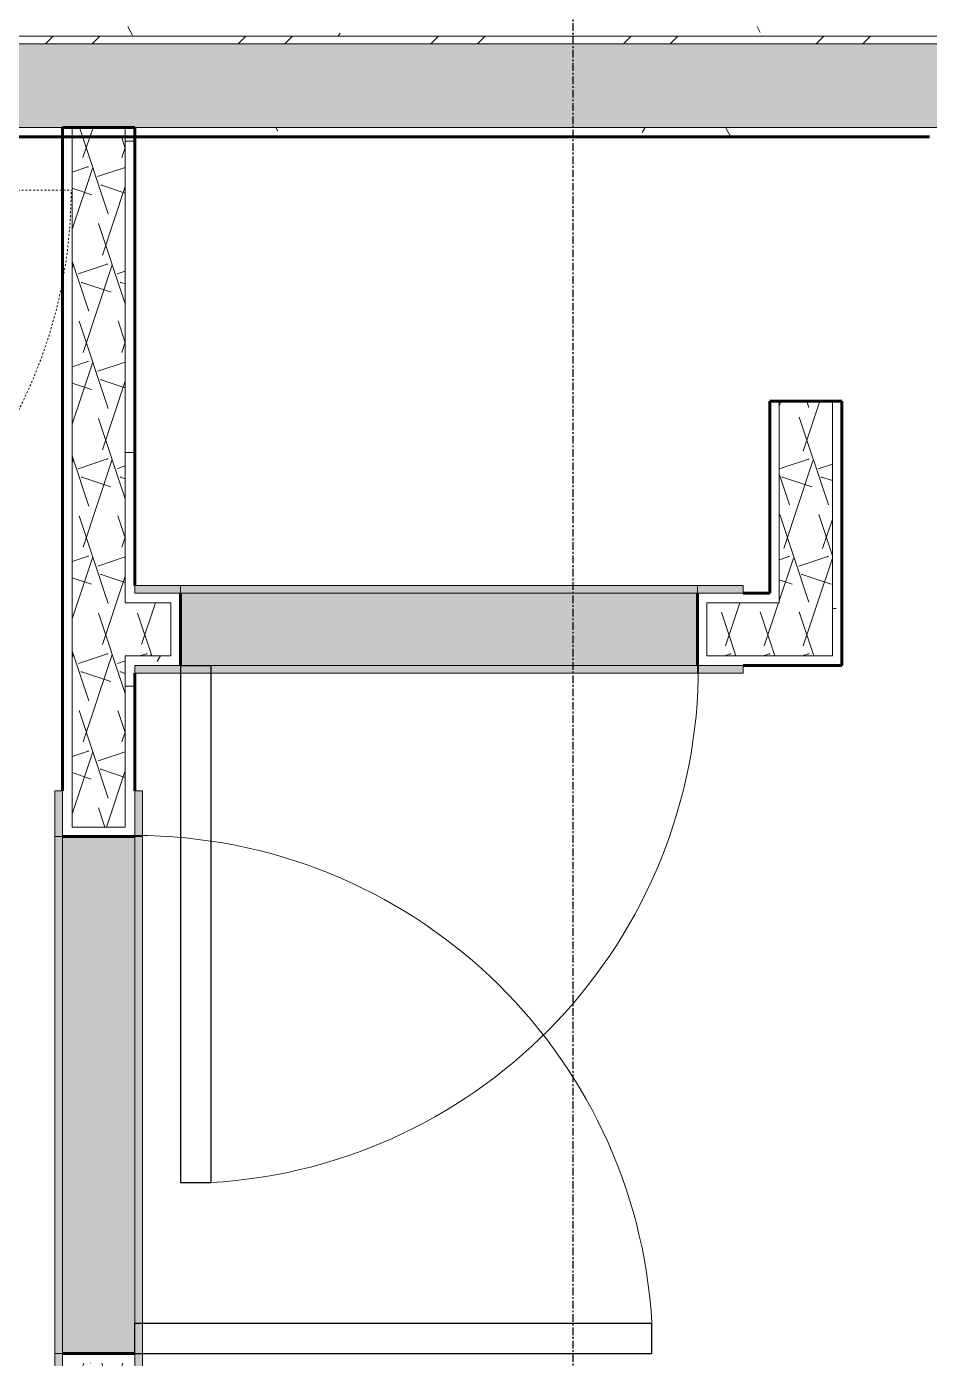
# Model space of a CAD drawing. Header units: inches. Extents: x -4110 to -1807, y 9775 to 11251.
# Drawn here: x -2863.3 to -2803.9, y 10293.1 to 10380.7 of the extents above; entities that cross this region are included whole.
import ezdxf

# ---------------------------------------------------------------- set-up
doc = ezdxf.new("R2010")
doc.units = ezdxf.units.IN
doc.header["$MEASUREMENT"] = 0
doc.linetypes.add('Dash', pattern=[0.25, 0.125, -0.125])
doc.linetypes.add('Grid Line 1_2_', pattern=[0.8749999999999999, 0.4999999999999999, -0.125, 0.125, -0.125])
for name, color, linetype, lineweight in [('0-1', 7, 'Continuous', 5), ('0-2', 10, 'Continuous', 18), ('A-DOOR-3', 7, 'Continuous', 9), ('A-DOOR-4', 50, 'Continuous', 30), ('A-DOOR-FRAM-1', 31, 'Continuous', 18), ('A-DOOR-FRAM-2', 7, 'Continuous', 9), ('A-WALL', 113, 'Continuous', 18), ('A-WALL-1', 8, 'Continuous', 5), ('A-WALL-3', 250, 'Continuous', 60), ('A-WALL-4', 10, 'Continuous', 18), ('A-WALL-PATT-1', 7, 'Continuous', 9), ('A-WALL-PATT-2', 253, 'Continuous', 9), ('A-WALL-PATT-4', 111, 'Continuous', 9), ('I-WALL-5', 2, 'Continuous', 60), ('P-SANR-FIXT-1', 7, 'Continuous', 9), ('P-SANR-FIXT-3', 90, 'Continuous', 9), ('P-SANR-FIXT-4', 9, 'Continuous', 9), ('P-SANR-FIXT-HDLN-1', 7, 'Dash', 9), ('S-GRID-1', 1, 'Grid Line 1_2_', 30)]:
    doc.layers.add(name, color=color, linetype=linetype, lineweight=lineweight)
pattern_1 = [(0, (0, 0), (20.48, 5.12), [0.845, -14.515, 0.845, -14.515, -81.92]), (0, (0, 0), (20.48, 5.12), [-30.72, 0.845, -29.875, 0.845, -14.515, -35.84]), (0, (0, 0), (20.48, 5.12), [-76.8, 0.845, -9.395, 0.845, -24.755]), (120, (7.68, 2.56), (-14.67405006737632, 15.1762002695053), [0.8449999999999999, -14.515, 0.8449999999999999, -14.515, -81.91999999999999]), (120, (7.68, 2.56), (-14.67405006737632, 15.1762002695053), [-30.72, 0.8449999999999999, -29.875, 0.8449999999999999, -14.515, -35.84]), (120, (7.68, 2.56), (-14.67405006737632, 15.1762002695053), [-76.79999999999998, 0.8449999999999999, -9.394999999999998, 0.8449999999999999, -24.755]), (240, (10.24, 12.8), (-5.805949932623669, -20.2962002695053), [0.845, -14.515, 0.845, -14.515, -81.92]), (240, (10.24, 12.8), (-5.805949932623669, -20.2962002695053), [-30.72, 0.845, -29.875, 0.845, -14.515, -35.84]), (240, (10.24, 12.8), (-5.805949932623669, -20.2962002695053), [-76.8, 0.845, -9.395, 0.845, -24.755])]
pattern_2 = [(161.57, (0.32, 0.32), (-2.560496184573631, -0.0005373861552858683), [0, -18.214, 2.022, 0]), (18.43, (-0.32, 0.32), (-2.560496184573631, 0.0005373861552860904), [0, -18.214, 2.022, 0]), (108.43, (0.32, 0.32), (1.279220909290681, -6.400876726295667), [6.069999999999999, -14.166]), (71.57, (-0.32, 0.32), (1.279220909290681, 6.400876726295667), [6.07, -14.166])]

# ---------------------------------------------------------------- blocks, each defined once
blk = doc.blocks.new('SWING - SINGLE - FLUSH - SWING - FLUSH - 2-10 x 6-8 - PRIVACY-3983844-ENLARGED RCP - 2ND FLOOR PLAN - WEST')
at = {"layer": 'A-DOOR-FRAM-1'}
for points in [[(-17.6250000000046, 2.375000000072873), (-17.00000000000705, 2.375000000073214), (-17.0000000000073, 2.875000000011368), (-20.00000000000389, 2.875000000011198), (-20.00000000000363, 2.375000000071679)], [(-17.00000000000534, 2.375000000073214), (16.9999999999188, 2.375000000090267), (16.9999999999963, 2.875000000028421), (-17.0000000000056, 2.875000000011368)], [(19.75104203174169, 2.375000000011482), (19.99999999999613, 2.375000000011482), (19.99999999999588, 2.875000000012732), (16.9999999999946, 2.875000000028421), (16.99999999999485, 2.375000000011311), (17.62499999999403, 2.375000000010288)], [(-17.0000000000044, -2.87500000000557), (-17.00000000000466, -2.374999999988972), (-20.00000000000389, -2.374999999990507), (-20.00000000000363, -2.874999999990222), (-17.62500000000196, -2.874999999989029)], [(16.49999999999727, -2.874999999988858), (16.9999999999992, -2.874999999988517), (16.99999999999894, -2.374999999988972), (-17.00000000000295, -2.375000000006025), (-17.0000000000027, -2.87500000000557), (-16.49999999998763, -2.8750000000054)], [(19.99999999999656, -2.874999999988688), (19.9999999999963, -2.374999999991018), (16.99999999999724, -2.374999999971578), (16.9999999999975, -2.874999999988517), (19.75104203174433, -2.874999999988688)]]:
    blk.add_hatch(color=256, dxfattribs=at).paths.add_polyline_path(points, flags=0)
at = {"layer": 'A-DOOR-3'}
blk.add_arc((17.00000000000095, 2.374999999999438), 34.06659275674494, 93.36568699838679, 179.9999999999998, dxfattribs=at)
at = {"layer": 'A-DOOR-4'}
for p, q in [((15, 2.374999999999781), (15, 36.3828335395518)), ((17.00000000000095, 36.3828335395518), (15, 36.3828335395518)), ((17.00000000000095, 2.374999999999781), (17.00000000000095, 36.3828335395518)), ((17.00000000000095, 2.374999999999781), (15, 2.374999999999781))]:
    blk.add_line(p, q, dxfattribs=at)
at = {"layer": 'A-DOOR-FRAM-2'}
for p, q in [((-16.99999999999998, 2.874999999999861), (-19.99999999999934, 2.874999999999855)), ((-19.99999999999934, 2.374999999999855), (-19.99999999999934, 2.874999999999855)), ((17.00000000000001, 2.874999999999924), (-16.99999999999998, 2.874999999999861)), ((-16.99999999999998, 2.374999999999861), (-16.99999999999998, 2.874999999999861)), ((20.0000000000006, 2.87499999999993), (17.00000000000001, 2.874999999999924)), ((17.00000000000001, 2.374999999999924), (17.00000000000001, 2.874999999999924)), ((20.0000000000006, 2.37499999999993), (20.0000000000006, 2.87499999999993)), ((-19.99999999999934, 2.374999999999855), (-16.99999999999998, 2.374999999999861)), ((-16.99999999999998, 2.374999999999861), (17.00000000000001, 2.374999999999924)), ((17.00000000000001, 2.374999999999924), (20.0000000000006, 2.37499999999993)), ((-16.99999999999996, -2.375000000000138), (-19.99999999999936, -2.375000000000144)), ((-19.99999999999936, -2.375000000000144), (-19.99999999999936, -2.875000000000143)), ((17.00000000000042, -2.375000000000075), (-16.99999999999996, -2.375000000000138)), ((-16.99999999999996, -2.375000000000138), (-16.99999999999996, -2.875000000000138)), ((20.00000000000058, -2.375000000000069), (17.00000000000042, -2.375000000000075)), ((17.00000000000042, -2.375000000000075), (17.00000000000042, -2.875000000000075)), ((20.00000000000058, -2.375000000000069), (20.00000000000058, -2.875000000000069)), ((-19.99999999999936, -2.875000000000143), (-16.99999999999996, -2.875000000000138)), ((-16.99999999999996, -2.875000000000138), (17.00000000000042, -2.875000000000075)), ((17.00000000000042, -2.875000000000075), (20.00000000000058, -2.875000000000069))]:
    blk.add_line(p, q, dxfattribs=at)
blk = doc.blocks.new('SWING - SINGLE - FLUSH - SWING - FLUSH - 2-10 x 6-8 - PRIVACY-3983842-ENLARGED RCP - 2ND FLOOR PLAN - WEST')
at = {"layer": 'A-DOOR-FRAM-1'}
for points in [[(-17.62500000000511, 2.37500000001421), (-17.00000000000508, 2.37500000001421), (-17.00000000000508, 2.87500000001205), (-20.00000000000449, 2.87500000001205), (-20.00000000000449, 2.37500000001421)], [(-10.51715832650549, 2.375000000012676), (16.99999999999519, 2.375000000012846), (16.99999999999519, 2.875000000012391), (-17.00000000000508, 2.87500000001205), (-17.00000000000508, 2.375000000012505)], [(19.99999999999519, 2.375000000014551), (19.99999999999519, 2.875000000012391), (16.99999999999519, 2.875000000012391), (16.99999999999519, 2.375000000014551)], [(-17.000000000005, -2.874999999988006), (-17.000000000005, -2.374999999988119), (-20.00000000000449, -2.374999999988119), (-20.00000000000449, -2.874999999987835), (-17.62500000000503, -2.874999999987835)], [(7.833380588823871, -2.874999999987835), (16.99999999999528, -2.874999999987665), (16.99999999999528, -2.374999999987778), (-17.000000000005, -2.374999999988119), (-17.000000000005, -2.874999999988006), (-10.51715832650541, -2.874999999987835)], [(19.99999999999528, -2.874999999987665), (19.99999999999528, -2.374999999987437), (16.99999999999528, -2.374999999987437), (16.99999999999528, -2.874999999987665)]]:
    blk.add_hatch(color=256, dxfattribs=at).paths.add_polyline_path(points, flags=0)
at = {"layer": 'A-DOOR-3'}
blk.add_arc((17.00000000000095, 2.374999999999438), 34.06659275674494, 93.36568699838679, 179.9999999999998, dxfattribs=at)
at = {"layer": 'A-DOOR-4'}
for p, q in [((15, 2.374999999999781), (15, 36.3828335395518)), ((17.00000000000095, 36.3828335395518), (15, 36.3828335395518)), ((17.00000000000095, 2.374999999999781), (17.00000000000095, 36.3828335395518)), ((17.00000000000095, 2.374999999999781), (15, 2.374999999999781))]:
    blk.add_line(p, q, dxfattribs=at)
at = {"layer": 'A-DOOR-FRAM-2'}
for p, q in [((-16.99999999999998, 2.874999999999861), (-19.99999999999934, 2.874999999999855)), ((-19.99999999999934, 2.374999999999855), (-19.99999999999934, 2.874999999999855)), ((17.00000000000001, 2.874999999999924), (-16.99999999999998, 2.874999999999861)), ((-16.99999999999998, 2.374999999999861), (-16.99999999999998, 2.874999999999861)), ((20.0000000000006, 2.87499999999993), (17.00000000000001, 2.874999999999924)), ((17.00000000000001, 2.374999999999924), (17.00000000000001, 2.874999999999924)), ((20.0000000000006, 2.37499999999993), (20.0000000000006, 2.87499999999993)), ((-19.99999999999934, 2.374999999999855), (-16.99999999999998, 2.374999999999861)), ((-16.99999999999998, 2.374999999999861), (17.00000000000001, 2.374999999999924)), ((17.00000000000001, 2.374999999999924), (20.0000000000006, 2.37499999999993)), ((-16.99999999999996, -2.375000000000138), (-19.99999999999936, -2.375000000000144)), ((-19.99999999999936, -2.375000000000144), (-19.99999999999936, -2.875000000000143)), ((17.00000000000042, -2.375000000000075), (-16.99999999999996, -2.375000000000138)), ((-16.99999999999996, -2.375000000000138), (-16.99999999999996, -2.875000000000138)), ((20.00000000000058, -2.375000000000069), (17.00000000000042, -2.375000000000075)), ((17.00000000000042, -2.375000000000075), (17.00000000000042, -2.875000000000075)), ((20.00000000000058, -2.375000000000069), (20.00000000000058, -2.875000000000069)), ((-19.99999999999936, -2.875000000000143), (-16.99999999999996, -2.875000000000138)), ((-16.99999999999996, -2.875000000000138), (17.00000000000042, -2.875000000000075)), ((17.00000000000042, -2.875000000000075), (20.00000000000058, -2.875000000000069))]:
    blk.add_line(p, q, dxfattribs=at)
blk = doc.blocks.new('The Shower - The Shower-4050272-ENLARGED RCP - 2ND FLOOR PLAN - WEST')
at = {"layer": 'P-SANR-FIXT-3'}
h = blk.add_hatch(color=256, dxfattribs=at)
h.paths.add_polyline_path([(-1.159605744760483e-11, -24.20886047776161), (1.006128513836302e-11, -39.2499999999967), (38.50000000006644, -39.2499999999967), (38.50000000001068, -0.4999999999968167), (1.023181539494544e-11, -0.4999999999964757), (3.853983798762783e-11, -20.22160443142866)], flags=0)
h.paths.add_polyline_path([(17.75000000001063, -35.56249999999647), (17.80111126057698, -35.17427143234249), (17.95096189433417, -34.81249999999681), (18.1893398282308, -34.50183982821715), (18.5000000000108, -34.26346189432001), (18.86177143235698, -34.11361126056283), (19.25000000001046, -34.06249999999647), (19.63822856766444, -34.11361126056283), (20.00000000001029, -34.26346189432001), (20.31066017179046, -34.50183982821681), (20.54903810568777, -34.81249999999715), (20.69888873944427, -35.17427143234283), (20.74574072830017, -35.5948523806079), (20.69888873944546, -35.95072856764022), (20.54903810568947, -36.31249999999203), (20.31066017179353, -36.62316017177272), (20.00000000001063, -36.86153810567361), (19.63822856766444, -37.01138873943011), (19.25000000001489, -37.06249999999647), (18.86177143235681, -37.01138873943045), (18.50000000001063, -36.86153810567327), (18.18933982823046, -36.62316017177681), (17.95096189433621, -36.31250000000227), (17.80111126057801, -35.95072856765966), (17.75425927172125, -35.59485238061199)], flags=0)
at = {"layer": 'P-SANR-FIXT-4'}
blk.add_hatch(color=256, dxfattribs=at).paths.add_polyline_path([(17.75000000001063, -35.56249999999681), (17.80111126057801, -35.95072856766), (17.95096189433621, -36.31250000000261), (18.18933982823046, -36.62316017177715), (18.50000000001063, -36.86153810567361), (18.86177143235681, -37.01138873943079), (19.25000000001182, -37.06249999999681), (19.63822856766444, -37.01138873943045), (20.04025436295973, -36.83064984659915), (20.31066017179353, -36.62316017177306), (20.54903810568947, -36.31249999999238), (20.69888873944546, -35.95072856764056), (20.74574072829335, -35.53014761933252), (20.69888873944461, -35.17427143234317), (20.54903810568777, -34.81249999999749), (20.31066017179046, -34.50183982821715), (20.00000000001029, -34.26346189432035), (19.63822856766529, -34.11361126056317), (19.25000000001046, -34.06249999999681), (18.86177143235698, -34.11361126056317), (18.5000000000108, -34.26346189432035), (18.1893398282308, -34.50183982821749), (17.95096189433417, -34.81249999999715), (17.80111126057698, -35.17427143234317), (17.75194085928194, -35.5477577102049)], flags=0)
at = {"layer": 'P-SANR-FIXT-1'}
for p, q in [((-5.329070518200751e-15, -0.5000000000000034), (38.5000000000004, -0.5000000000000034)), ((-5.329070518200751e-15, -39.25000000000004), (-5.329070518200751e-15, -0.5000000000000034)), ((38.5000000000004, -0.5000000000000034), (38.5000000000004, -39.24999999999997)), ((38.5000000000004, -39.24999999999997), (-5.329070518200751e-15, -39.25000000000004))]:
    blk.add_line(p, q, dxfattribs=at)
for radius, start, end in [(1.5, 2.714073328182201e-13, 180), (1.500000000000002, 179.9999999999999, 359.9999999999987)]:
    blk.add_arc((19.25000000000044, -35.56250000000001), radius, start, end, dxfattribs=at)
at = {"layer": 'P-SANR-FIXT-HDLN-1'}
blk.add_line((35.00000000000053, -39.24999999999997), (35.00000000000053, -71.25000000000006), dxfattribs=at)
blk.add_arc((35.00000000000047, -39.25000000000012), 32.00000000000002, 180.0000000000002, 269.9999999999996, dxfattribs=at)
blk = doc.blocks.new('CTR - 1st Phase - Unit Layouts_rvt-1-ENLARGED RCP - 2ND FLOOR PLAN - WEST')
at = {"layer": 'A-WALL-1'}
for points in [[(-2819.148736679555, 10338.66439611055), (-2819.148736679555, 10343.41439611056), (-2853.148736679555, 10343.41439611056), (-2853.148736679555, 10338.66439611055)], [(-2860.232070013257, 10293.41439611095), (-2856.148736679914, 10293.41439611095), (-2856.148736679914, 10327.41439611096), (-2860.898736679711, 10327.41439611096), (-2860.898736679711, 10293.41439611095), (-2860.273736679914, 10293.41439611095)]]:
    blk.add_hatch(color=256, dxfattribs=at).paths.add_polyline_path(points, flags=0)
at = {"layer": 'A-WALL-PATT-1'}
h = blk.add_hatch(dxfattribs=at)
h.set_pattern_fill('FP_1', color=256, style=0, pattern_type=2)
h.set_pattern_definition(pattern_1)
h.paths.add_polyline_path([(-2860.273736679935, 10246.41439611086), (-2860.273736679935, 10248.78939611093), (-2858.523736679934, 10248.78939611093), (-2858.523736679934, 10249.41439611093), (-2860.898736679714, 10249.41439611093), (-2860.898736679915, 10246.41439611093)], flags=0)
h.paths.add_polyline_path([(-2860.898736679714, 10283.41439611093), (-2858.523736679925, 10283.41439611093), (-2858.523736679925, 10284.03939611093), (-2860.273736679925, 10284.03939611093), (-2860.273736679914, 10292.78939611096), (-2858.523736679923, 10292.78939611096), (-2858.523736679923, 10293.41439611095), (-2860.898736679704, 10293.41439611095), (-2860.898736679713, 10284.03939611093)], flags=0)
h.paths.add_polyline_path([(-2860.265244832088, 10327.41439611096), (-2858.523736679915, 10327.41439611096), (-2858.523736679915, 10328.03939611096), (-2860.273736679914, 10328.03939611096), (-2860.273736679914, 10373.41439611051), (-2860.898736679914, 10373.41439611051), (-2860.898736679703, 10327.41439611118), (-2860.273736679914, 10327.41439611096)], flags=0)
h = blk.add_hatch(dxfattribs=at)
h.set_pattern_fill('FP_1', color=256, style=0, pattern_type=2)
h.set_pattern_definition(pattern_1)
h.paths.add_polyline_path([(-2856.773736679935, 10246.41439611093), (-2856.148736679925, 10246.41439611093), (-2856.148736679925, 10249.41439611093), (-2858.523736679934, 10249.41439611093), (-2858.523736679934, 10248.78939611093), (-2856.773736679934, 10248.78939611093), (-2856.773736679935, 10246.4249893312)], flags=0)
h.paths.add_polyline_path([(-2856.148736679924, 10283.41439611093), (-2856.148736679924, 10286.2893961109), (-2856.773736679924, 10286.2893961109), (-2856.773736679924, 10284.03939611093), (-2858.523736679925, 10284.03939611093), (-2858.523736679925, 10283.41439611093), (-2856.773736679924, 10283.41439611093)], flags=0)
h.paths.add_polyline_path([(-2856.148736679924, 10289.7893961109), (-2856.148736679914, 10293.41439611095), (-2858.523736679923, 10293.41439611095), (-2858.523736679923, 10292.78939611096), (-2856.773736679924, 10292.78939611096), (-2856.773736679924, 10289.7893961109)], flags=0)
h.paths.add_polyline_path([(-2856.148736679914, 10327.41439611096), (-2856.14873667991, 10339.28939611056), (-2856.77373667991, 10339.28939611056), (-2856.77373667991, 10328.03939611096), (-2858.523736679915, 10328.03939611096), (-2858.523736679915, 10327.41439611096), (-2856.77373667991, 10327.41439611096)], flags=0)
h.paths.add_polyline_path([(-2856.77373667991, 10342.78939611056), (-2856.14873667991, 10342.78939611056), (-2856.14873667991, 10373.41439611051), (-2856.77373667991, 10373.41439611051), (-2856.77373667991, 10361.80904656287)], flags=0)
h = blk.add_hatch(dxfattribs=at)
h.set_pattern_fill('FP_1', color=256, style=0, pattern_type=2)
h.set_pattern_definition(pattern_1)
h.paths.add_polyline_path([(-2809.648736679686, 10339.28939611055), (-2809.648736679688, 10356.03939611067), (-2810.273736679688, 10356.03939611067), (-2810.273736679688, 10339.28939611055)], flags=0)
h = blk.add_hatch(dxfattribs=at)
h.set_pattern_fill('FP_1', color=256, style=0, pattern_type=2)
h.set_pattern_definition(pattern_1)
h.paths.add_polyline_path([(-2810.273736679688, 10338.66439611055), (-2809.648736679686, 10338.66439611055), (-2809.648736679686, 10339.28939611055), (-2818.523736679555, 10339.28939611055), (-2818.523736679555, 10341.03939611055), (-2819.148736679555, 10341.03939611055), (-2819.148736679555, 10338.66439611056), (-2813.773736679688, 10338.66439611055)], flags=0)
h.paths.add_polyline_path([(-2853.773736679555, 10338.66439611056), (-2853.148736679555, 10338.66439611056), (-2853.148736679555, 10341.03939611055), (-2853.773736679555, 10341.03939611055), (-2853.773736679555, 10339.28939611056), (-2856.148736679556, 10339.28939610857), (-2856.148736679556, 10338.66439611056), (-2856.037129537054, 10338.66439611056)], flags=0)
at = {"layer": 'A-WALL-PATT-2'}
h = blk.add_hatch(dxfattribs=at)
h.set_pattern_fill('FP_2', color=256, style=0, pattern_type=2)
h.set_pattern_definition(pattern_2)
h.paths.add_polyline_path([(-2860.273736679932, 10245.78939611087), (-2856.773736679946, 10245.78939611087), (-2856.773736679935, 10248.78939611093), (-2860.273736679935, 10248.78939611093), (-2860.273736679932, 10246.41439611086)], flags=0)
h.paths.add_polyline_path([(-2856.773736679924, 10284.03939611093), (-2856.77373667991, 10292.78939611096), (-2860.273736679914, 10292.78939611096), (-2860.273736679925, 10284.03939611093), (-2858.523736679923, 10284.03939611093)], flags=0)
h.paths.add_polyline_path([(-2858.523736679914, 10328.03939611096), (-2856.77373667991, 10328.03939611096), (-2856.77373667991, 10373.41439611051), (-2858.488736679883, 10373.41439611051), (-2858.523736679882, 10374.03939611051), (-2860.273736679914, 10374.03939611051), (-2860.273736679914, 10328.03939611096)], flags=0)
h = blk.add_hatch(dxfattribs=at)
h.set_pattern_fill('FP_2', color=256, style=0, pattern_type=2)
h.set_pattern_definition(pattern_2)
h.paths.add_polyline_path([(-2813.773736679688, 10342.78939611055), (-2810.273736679688, 10342.78939611055), (-2810.273736679688, 10356.03939611074), (-2813.773736679688, 10356.03939611074), (-2813.773736679688, 10343.41439611055)], flags=0)
h = blk.add_hatch(dxfattribs=at)
h.set_pattern_fill('FP_2', color=256, style=0, pattern_type=2)
h.set_pattern_definition(pattern_2)
h.paths.add_polyline_path([(-2818.523736679555, 10339.28939611055), (-2810.273736679688, 10339.28939611055), (-2810.273736679688, 10342.78939611055), (-2818.523736679555, 10342.78939611055), (-2818.523736679555, 10341.03939611055)], flags=0)
h.paths.add_polyline_path([(-2856.14873667991, 10339.28939611056), (-2853.773736679555, 10339.28939611056), (-2853.773736679555, 10342.78939611056), (-2856.77373667991, 10342.78939611056), (-2856.77373667991, 10339.28939611056), (-2856.577736679913, 10339.28939611056)], flags=0)
at = {"layer": 'A-WALL-3'}
for p, q in [((-2860.89873667991, 10330.41439611095), (-2860.898736679899, 10374.03939611086)), ((-2860.898736679899, 10374.03939611086), (-2856.148736679899, 10374.03939611086)), ((-2856.148736679899, 10374.03939611086), (-2856.148736679907, 10343.91439611055)), ((-2814.398736679685, 10343.41439611054), (-2814.398736679689, 10356.03939611073)), ((-2814.398736679689, 10356.03939611073), (-2809.648736679689, 10356.03939611073)), ((-2809.648736679689, 10356.03939611073), (-2809.648736679685, 10343.41439611054)), ((-2853.148736679551, 10343.41439611055), (-2853.148736679552, 10338.66439611055)), ((-2819.148736679552, 10338.66439611054), (-2819.148736679551, 10343.41439611054)), ((-2816.148736679552, 10343.41439611054), (-2814.398736679685, 10343.41439611054)), ((-2809.648736679685, 10343.41439611054), (-2809.648736679683, 10339.28939611054)), ((-2809.648736679683, 10338.66439611054), (-2816.148736679553, 10338.66439611054)), ((-2809.648736679683, 10339.28939611054), (-2809.648736679683, 10338.66439611054)), ((-2856.148736679908, 10338.16439611055), (-2856.14873667991, 10330.41439611095)), ((-2856.148736679911, 10327.41439611094), (-2860.898736679911, 10327.41439611095)), ((-2860.89873667992, 10293.41439611095), (-2856.148736679919, 10293.41439611095))]:
    blk.add_line(p, q, dxfattribs=at)
at = {"layer": 'A-WALL-4'}
for p, q in [((-2860.273736679911, 10328.03939611095), (-2860.273736679899, 10374.03939611086)), ((-2856.773736679899, 10374.03939611086), (-2856.773736679907, 10342.78939611055)), ((-2813.773736679689, 10356.03939611073), (-2813.773736679685, 10343.41439611054)), ((-2810.273736679689, 10356.03939611073), (-2810.273736679685, 10343.41439611054)), ((-2819.148736679551, 10343.41439611054), (-2853.148736679551, 10343.41439611055)), ((-2813.773736679685, 10342.78939611054), (-2813.773736679685, 10343.41439611054)), ((-2810.273736679685, 10342.78939611054), (-2810.273736679685, 10343.41439611054)), ((-2856.773736679907, 10342.78939611055), (-2856.148736679907, 10342.78939611055)), ((-2856.148736679907, 10342.78939611055), (-2853.773736679551, 10342.78939611055)), ((-2853.773736679551, 10342.78939611055), (-2853.773736679552, 10341.03939611054)), ((-2818.523736679552, 10341.03939611054), (-2818.523736679551, 10342.78939611054)), ((-2818.523736679551, 10342.78939611054), (-2813.773736679685, 10342.78939611054)), ((-2810.273736679683, 10339.28939611054), (-2810.273736679685, 10342.78939611054)), ((-2853.773736679552, 10341.03939611054), (-2853.773736679552, 10339.28939611055)), ((-2818.523736679552, 10339.28939611054), (-2818.523736679552, 10341.03939611054)), ((-2856.773736679908, 10339.28939611055), (-2856.773736679911, 10328.03939611095)), ((-2856.773736679908, 10339.28939611055), (-2856.148736679907, 10339.28939611055)), ((-2853.773736679552, 10339.28939611055), (-2856.148736679907, 10339.28939611055)), ((-2853.148736679552, 10338.66439611055), (-2819.148736679552, 10338.66439611054)), ((-2810.273736679683, 10339.28939611054), (-2818.523736679552, 10339.28939611054)), ((-2858.523736679911, 10328.03939611095), (-2860.273736679911, 10328.03939611095)), ((-2856.773736679911, 10328.03939611095), (-2858.523736679911, 10328.03939611095)), ((-2860.898736679911, 10327.41439611095), (-2860.89873667992, 10293.41439611095)), ((-2856.148736679919, 10293.41439611094), (-2856.148736679911, 10327.41439611094))]:
    blk.add_line(p, q, dxfattribs=at)
at = {"layer": '0-2'}
for name, p, rotation in [('The Shower - The Shower-4050272-ENLARGED RCP - 2ND FLOOR PLAN - WEST', (-2931.586236679093, 10334.9143961373), 89.99999999984323), ('SWING - SINGLE - FLUSH - SWING - FLUSH - 2-10 x 6-8 - PRIVACY-3983842-ENLARGED RCP - 2ND FLOOR PLAN - WEST', (-2836.148736679551, 10341.03939611054), 180), ('SWING - SINGLE - FLUSH - SWING - FLUSH - 2-10 x 6-8 - PRIVACY-3983844-ENLARGED RCP - 2ND FLOOR PLAN - WEST', (-2858.523736679705, 10310.41439611095), 269.9999999999866)]:
    blk.add_blockref(name, p, dxfattribs=dict(at, rotation=rotation))
blk = doc.blocks.new('CTR - 1st Phase - Structure_rvt-1-ENLARGED RCP - 2ND FLOOR PLAN - WEST')
at = {"layer": 'S-GRID-1'}
blk.add_line((-2827.323736679715, 9774.881859448018), (-2827.323736679704, 11217.92614005461), dxfattribs=at)

msp = doc.modelspace()

# ---------------------------------------------------------------- hatches: boundary and pattern name
at = {"layer": 'A-WALL-PATT-4'}
h = msp.add_hatch(dxfattribs=at)
h.set_pattern_fill('FP_1', color=256, style=0, pattern_type=2)
h.set_pattern_definition(pattern_1)
h.paths.add_polyline_path([(-2938.836236679309, 10380.03939611051), (-2794.898736681929, 10380.03939611051), (-2794.898736681929, 10380.66439611051), (-3076.148736679224, 10380.66439611051), (-3076.148736679224, 10380.03939611051), (-2939.336236679309, 10380.03939611051)], flags=0)
h = msp.add_hatch(dxfattribs=at)
h.set_pattern_fill('FP_33', color=256, style=0, pattern_type=2)
h.set_pattern_definition([(45, (0, 0), (-6.335676759431466, 6.335676759431466), []), (45, (0, 9.6), (-6.335676759431466, 6.335676759431466), [])])
h.paths.add_polyline_path([(-3075.523736679224, 10379.53939611047), (-2795.523736674512, 10379.53939611051), (-2795.542255193031, 10380.03939611051), (-3075.523736679224, 10380.03939611051), (-3075.523736679224, 10379.9187064553)], flags=0)
h = msp.add_hatch(dxfattribs=at)
h.set_pattern_fill('FP_2', color=256, style=0, pattern_type=2)
h.set_pattern_definition(pattern_2)
h.paths.add_polyline_path([(-2814.622954377168, 10374.03939611051), (-2803.273736674511, 10374.04246736358), (-2803.273736674511, 10379.53939611051), (-3067.773736679211, 10379.53939611051), (-3067.773736679211, 10374.03939611059), (-2848.302752079879, 10374.03939611051)], flags=0)
h = msp.add_hatch(dxfattribs=at)
h.set_pattern_fill('FP_1', color=256, style=0, pattern_type=2)
h.set_pattern_definition(pattern_1)
h.paths.add_polyline_path([(-3067.148736679224, 10373.41439611051), (-3010.656208243278, 10373.41439611051), (-3010.656208243278, 10374.03480632055), (-2990.703765144766, 10374.03480632065), (-2990.703765144766, 10373.41439611051), (-2939.336236679309, 10373.41439611051), (-2939.336236679312, 10374.03939611051), (-3067.148736679224, 10374.03939611051)], flags=0)
h.paths.add_polyline_path([(-2814.622954377168, 10373.41439611051), (-2803.898736674512, 10373.41439611051), (-2803.898736674512, 10374.03939611051), (-2858.523736679882, 10374.03939611051), (-2858.488736679883, 10373.41439611051), (-2848.302752079879, 10373.41439611051)], flags=0)
h.paths.add_polyline_path([(-2881.982549782589, 10373.41439611051), (-2860.273736679914, 10373.41439611051), (-2860.273736679914, 10374.03939611051), (-2931.711236679305, 10374.03939611051), (-2931.711236679309, 10373.41439613732), (-2892.336236678992, 10373.41439613732)], flags=0)

# ---------------------------------------------------------------- linework, layer by layer
at = {"layer": 'A-WALL'}
for p, q in [((-2794.898736674508, 10380.0393961105), (-3076.148736679221, 10380.03939611049)), ((-2795.523736674508, 10379.5393961105), (-3075.52373667922, 10379.5393961105)), ((-2803.273736674508, 10374.0393961105), (-2933.336236679306, 10374.0393961105))]:
    msp.add_line(p, q, dxfattribs=at)
at = {"layer": 'I-WALL-5'}
msp.add_line((-2803.898736674508, 10373.4143961105), (-2892.336236678988, 10373.4143961105), dxfattribs=at)

# ---------------------------------------------------------------- block references
at = {"layer": '0-1'}
for name in ['CTR - 1st Phase - Structure_rvt-1-ENLARGED RCP - 2ND FLOOR PLAN - WEST', 'CTR - 1st Phase - Unit Layouts_rvt-1-ENLARGED RCP - 2ND FLOOR PLAN - WEST']:
    msp.add_blockref(name, (0, 0), dxfattribs=at)

doc.saveas('drawing.dxf')
